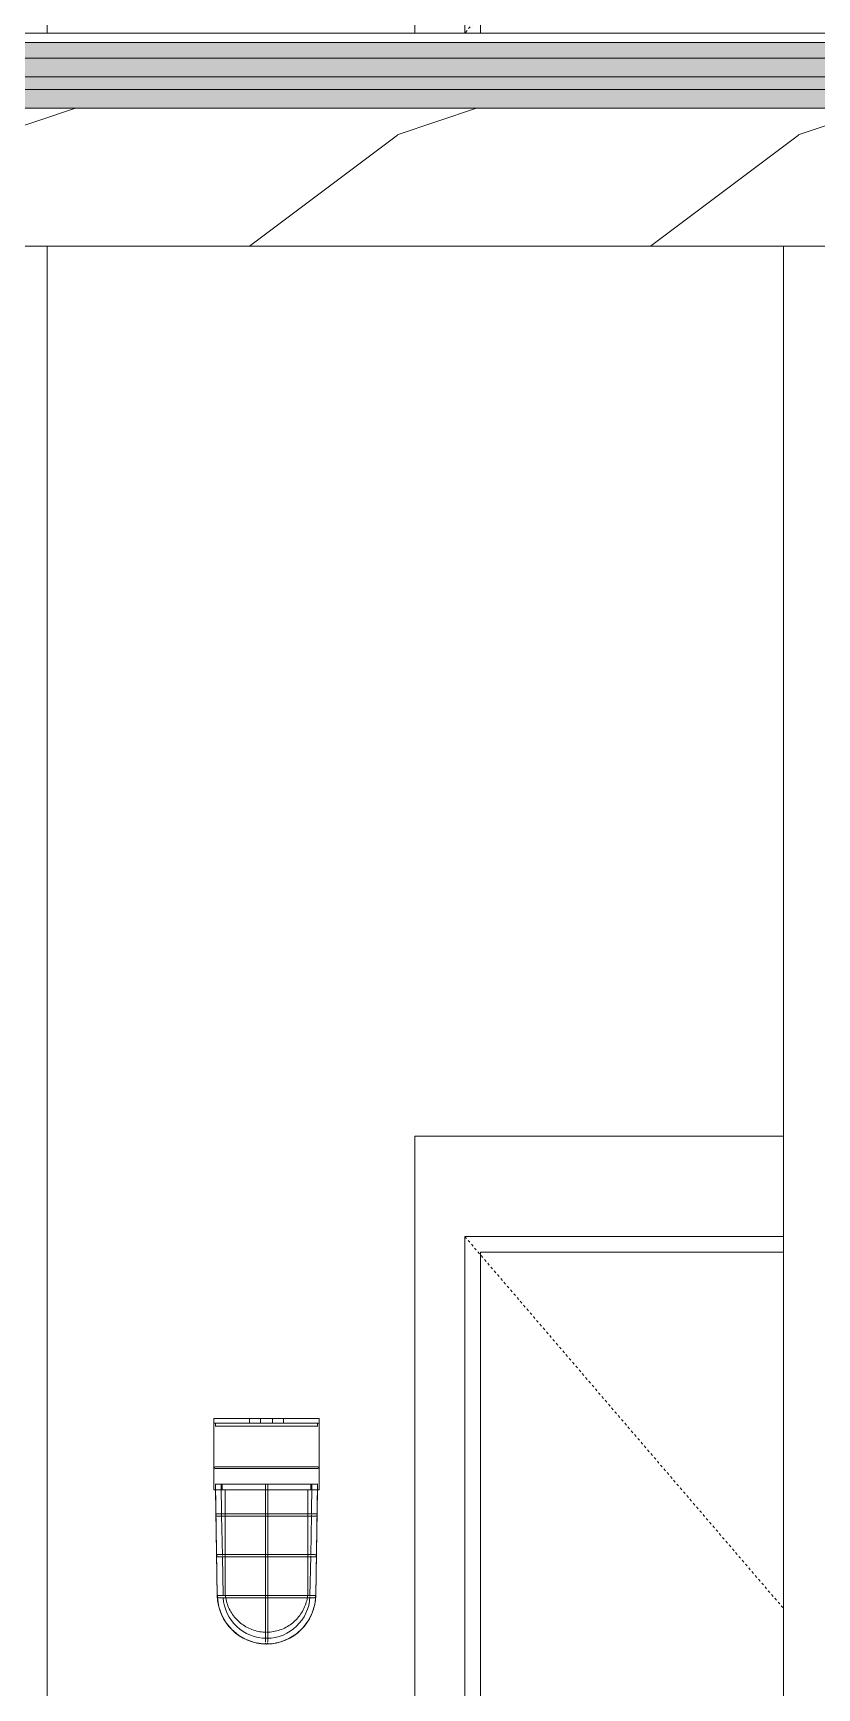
# Model space of a CAD drawing. Header units: inches. Extents: x 9661 to 15313, y -314 to 660.
# Drawn here: x 11688.2 to 11719.4, y 202 to 268 of the extents above; entities that cross this region are included whole.
import ezdxf

# ---------------------------------------------------------------- set-up
doc = ezdxf.new("R2010")
doc.units = ezdxf.units.IN
doc.header["$MEASUREMENT"] = 0
doc.linetypes.add('Dash 1_16_', pattern=[0.125, 0.0625, -0.0625])
doc.linetypes.add('Grid Line 1_2_', pattern=[0.875, 0.5, -0.125, 0.125, -0.125])
for name, color, linetype, lineweight in [('0-1', 7, 'Continuous', 5), ('0-3', 55, 'Continuous', 9), ('0-4', 7, 'Continuous', 9), ('A-DOOR-2', 7, 'Dash 1_16_', 9), ('A-DOOR-FRAM-3', 7, 'Continuous', 9), ('A-FLOR-3', 8, 'Continuous', 5), ('A-FLOR-8', 192, 'Continuous', 9), ('A-FLOR-LEVL-1', 51, 'Grid Line 1_2_', 9), ('A-FLOR-MCUT-1', 51, 'Continuous', 9), ('A-FLOR-PATT-1', 45, 'Continuous', 9), ('E-LITE-EQPM', 33, 'Continuous', 9), ('E-LITE-EQPM-1', 55, 'Continuous', 9), ('I-WALL-1', 55, 'Continuous', 9), ('S-BEAM-3', 55, 'Continuous', 9)]:
    doc.layers.add(name, color=color, linetype=linetype, lineweight=lineweight)
pattern_1 = [(0, (11008.554, 72), (0, 4.798), []), (315, (11008.554, 72), (4.798427, 0), [6.786, -6.786]), (45, (11008.554, 72), (4.798427, 0), [6.786, -6.786])]

# ---------------------------------------------------------------- blocks, each defined once
blk = doc.blocks.new('Lighting-Flood-Cooper-All-Pro-VT1730-LED - sconce-2283050-BUILDING SECTION - EAST_WEST - COURTYARD - LOOKING NORTH')
at = {"layer": 'E-LITE-EQPM'}
for p, q in [((11695.452, 212.562), (11695.452, 212.437)), ((11697.206, 212.562), (11697.296, 212.562)), ((11697.683, 212.562), (11697.773, 212.562)), ((11699.527, 212.437), (11699.527, 212.562)), ((11695.389, 212.437), (11695.389, 210.812)), ((11695.442, 212.437), (11697.489, 212.437)), ((11697.489, 212.437), (11699.537, 212.437)), ((11699.589, 210.812), (11699.589, 212.437)), ((11695.389, 210.75), (11695.389, 210.125)), ((11695.421, 210.812), (11695.421, 210.75)), ((11695.442, 210.812), (11697.489, 210.812)), ((11695.442, 210.75), (11697.489, 210.75)), ((11697.489, 210.812), (11699.537, 210.812)), ((11697.489, 210.75), (11699.537, 210.75)), ((11699.558, 210.75), (11699.558, 210.812)), ((11699.589, 210.125), (11699.589, 210.75)), ((11695.442, 210.125), (11697.489, 210.125)), ((11695.45, 210.125), (11695.527, 205.678)), ((11695.678, 210.125), (11695.7, 208.891)), ((11695.721, 210.125), (11695.721, 209.899)), ((11695.721, 209.899), (11697.444, 209.899)), ((11695.839, 209.899), (11695.839, 205.871)), ((11697.443, 210.126), (11697.443, 205.679)), ((11697.489, 210.125), (11699.537, 210.125)), ((11697.535, 209.899), (11699.258, 209.899)), ((11697.536, 205.679), (11697.536, 210.126)), ((11699.139, 205.871), (11699.139, 209.899)), ((11699.258, 209.899), (11699.258, 210.125)), ((11699.301, 210.125), (11699.279, 208.911)), ((11699.451, 205.678), (11699.529, 210.125)), ((11696.626, 208.94), (11695.636, 208.94)), ((11695.638, 208.846), (11695.916, 208.846)), ((11695.691, 208.94), (11695.798, 208.94)), ((11695.798, 208.846), (11695.693, 208.846)), ((11695.7, 208.874), (11695.728, 207.276)), ((11698.139, 208.846), (11699.294, 208.846)), ((11699.296, 208.94), (11699.063, 208.94)), ((11699.181, 208.94), (11699.287, 208.94)), ((11699.286, 208.846), (11699.181, 208.846)), ((11699.279, 208.894), (11699.251, 207.288)), ((11696.64, 207.315), (11695.665, 207.315)), ((11695.681, 207.315), (11695.75, 207.315)), ((11695.728, 207.247), (11695.756, 205.682)), ((11695.808, 207.315), (11695.842, 207.315)), ((11699.314, 207.315), (11699.025, 207.315)), ((11699.125, 207.315), (11699.166, 207.315)), ((11699.188, 207.315), (11699.298, 207.315)), ((11699.251, 207.259), (11699.223, 205.682)), ((11695.666, 207.221), (11695.954, 207.221)), ((11695.75, 207.221), (11695.683, 207.221)), ((11695.853, 207.221), (11695.813, 207.221)), ((11698.137, 207.221), (11699.312, 207.221)), ((11699.177, 207.221), (11699.137, 207.221)), ((11699.296, 207.221), (11699.188, 207.221)), ((11696.285, 205.69), (11695.693, 205.69)), ((11695.697, 205.596), (11696.654, 205.596)), ((11695.71, 205.69), (11695.819, 205.69)), ((11695.837, 205.596), (11695.749, 205.596)), ((11697.443, 205.595), (11697.443, 205.303)), ((11697.92, 205.596), (11698.325, 205.596)), ((11699.286, 205.69), (11698.325, 205.69)), ((11698.694, 205.596), (11699.282, 205.596)), ((11699.252, 205.596), (11699.155, 205.596)), ((11699.169, 205.69), (11699.269, 205.69)), ((11697.443, 203.991), (11697.443, 204.206)), ((11697.443, 204.206), (11697.443, 203.979)), ((11697.443, 203.979), (11697.443, 204.206)), ((11697.443, 203.844), (11697.443, 203.978)), ((11697.536, 203.979), (11697.536, 204.492)), ((11697.536, 204.206), (11697.536, 203.991)), ((11697.536, 204.206), (11697.536, 203.979)), ((11697.536, 203.978), (11697.536, 203.844))]:
    blk.add_line(p, q, dxfattribs=at)
at = {"layer": 'E-LITE-EQPM', "flags": 128}
for points in [[(11695.517, 208.846), (11695.516, 208.846), (11695.514, 208.846), (11695.512, 208.846), (11695.51, 208.846), (11695.508, 208.847), (11695.506, 208.847), (11695.504, 208.848), (11695.503, 208.848), (11695.501, 208.849), (11695.499, 208.85), (11695.497, 208.85), (11695.496, 208.851), (11695.494, 208.852), (11695.493, 208.853), (11695.491, 208.854), (11695.489, 208.855), (11695.488, 208.856), (11695.487, 208.858), (11695.485, 208.859), (11695.484, 208.86), (11695.483, 208.861), (11695.481, 208.863), (11695.48, 208.864), (11695.479, 208.866), (11695.478, 208.867), (11695.477, 208.869), (11695.476, 208.871), (11695.475, 208.872), (11695.474, 208.874), (11695.474, 208.876), (11695.473, 208.878), (11695.473, 208.879), (11695.472, 208.881), (11695.472, 208.883), (11695.471, 208.885), (11695.471, 208.887), (11695.471, 208.889), (11695.471, 208.89), (11695.471, 208.892), (11695.471, 208.894), (11695.471, 208.896), (11695.471, 208.898), (11695.471, 208.9), (11695.471, 208.902), (11695.472, 208.903), (11695.472, 208.905), (11695.473, 208.907), (11695.473, 208.909), (11695.474, 208.911), (11695.475, 208.912), (11695.476, 208.914), (11695.477, 208.916), (11695.477, 208.917), (11695.478, 208.919), (11695.48, 208.92), (11695.481, 208.922), (11695.482, 208.923), (11695.483, 208.925), (11695.484, 208.926), (11695.486, 208.927), (11695.487, 208.929), (11695.489, 208.93), (11695.49, 208.931), (11695.492, 208.932), (11695.493, 208.933), (11695.495, 208.934), (11695.497, 208.935), (11695.498, 208.936), (11695.5, 208.936), (11695.502, 208.937), (11695.504, 208.938), (11695.505, 208.938), (11695.507, 208.938), (11695.509, 208.939), (11695.511, 208.939), (11695.513, 208.939), (11695.515, 208.94), (11695.516, 208.94), (11695.517, 208.94)], [(11697.489, 208.94), (11697.411, 208.94), (11697.332, 208.94), (11697.253, 208.94), (11697.175, 208.94), (11697.098, 208.94), (11697.021, 208.94), (11696.944, 208.94), (11696.869, 208.94), (11696.795, 208.94), (11696.721, 208.94), (11696.649, 208.94), (11696.579, 208.94), (11696.51, 208.94), (11696.442, 208.94), (11696.376, 208.94), (11696.312, 208.94), (11696.249, 208.94), (11696.189, 208.94), (11696.131, 208.94), (11696.075, 208.94), (11696.021, 208.94), (11695.97, 208.94), (11695.921, 208.94), (11695.874, 208.94), (11695.83, 208.94), (11695.789, 208.94), (11695.75, 208.94), (11695.714, 208.94), (11695.681, 208.94), (11695.651, 208.94), (11695.624, 208.94), (11695.6, 208.94), (11695.579, 208.94), (11695.561, 208.94), (11695.546, 208.94), (11695.534, 208.94), (11695.526, 208.94), (11695.52, 208.94), (11695.518, 208.94), (11695.517, 208.94)], [(11695.517, 208.94), (11695.519, 208.94), (11695.524, 208.94), (11695.532, 208.94), (11695.543, 208.94), (11695.557, 208.94), (11695.574, 208.94), (11695.594, 208.94), (11695.618, 208.94)], [(11695.624, 208.846), (11695.6, 208.846), (11695.579, 208.846), (11695.561, 208.846), (11695.546, 208.846), (11695.534, 208.846), (11695.526, 208.846), (11695.52, 208.846), (11695.518, 208.846), (11695.517, 208.846)], [(11695.517, 208.846), (11695.519, 208.846), (11695.524, 208.846), (11695.532, 208.846), (11695.543, 208.846), (11695.557, 208.846), (11695.574, 208.846), (11695.594, 208.846), (11695.618, 208.846), (11695.644, 208.846), (11695.673, 208.846), (11695.705, 208.846), (11695.74, 208.846), (11695.778, 208.846), (11695.819, 208.846), (11695.862, 208.846), (11695.908, 208.846), (11695.956, 208.846), (11696.007, 208.846), (11696.06, 208.846), (11696.116, 208.846), (11696.173, 208.846), (11696.233, 208.846), (11696.295, 208.846), (11696.358, 208.846), (11696.424, 208.846), (11696.491, 208.846), (11696.56, 208.846), (11696.63, 208.846), (11696.702, 208.846), (11696.775, 208.846), (11696.849, 208.846), (11696.924, 208.846), (11697, 208.846), (11697.077, 208.846), (11697.154, 208.846), (11697.232, 208.846), (11697.311, 208.846), (11697.389, 208.846), (11697.468, 208.846), (11697.489, 208.846)], [(11695.705, 208.94), (11695.74, 208.94), (11695.778, 208.94), (11695.819, 208.94)], [(11695.83, 208.846), (11695.789, 208.846), (11695.75, 208.846), (11695.714, 208.846)], [(11699.461, 208.94), (11699.46, 208.94), (11699.455, 208.94), (11699.447, 208.94), (11699.436, 208.94), (11699.422, 208.94), (11699.405, 208.94), (11699.385, 208.94), (11699.361, 208.94), (11699.335, 208.94), (11699.306, 208.94), (11699.274, 208.94), (11699.239, 208.94), (11699.201, 208.94), (11699.16, 208.94), (11699.117, 208.94), (11699.071, 208.94), (11699.023, 208.94), (11698.972, 208.94), (11698.919, 208.94), (11698.863, 208.94), (11698.806, 208.94), (11698.746, 208.94), (11698.684, 208.94), (11698.62, 208.94), (11698.555, 208.94), (11698.488, 208.94), (11698.419, 208.94), (11698.349, 208.94), (11698.277, 208.94), (11698.204, 208.94), (11698.13, 208.94), (11698.055, 208.94), (11697.979, 208.94), (11697.902, 208.94), (11697.825, 208.94), (11697.747, 208.94), (11697.668, 208.94), (11697.59, 208.94), (11697.511, 208.94), (11697.489, 208.94)], [(11697.489, 208.846), (11697.568, 208.846), (11697.647, 208.846), (11697.725, 208.846), (11697.804, 208.846), (11697.881, 208.846), (11697.958, 208.846), (11698.034, 208.846), (11698.11, 208.846), (11698.184, 208.846), (11698.257, 208.846), (11698.329, 208.846), (11698.4, 208.846), (11698.469, 208.846), (11698.537, 208.846), (11698.603, 208.846), (11698.667, 208.846), (11698.729, 208.846), (11698.79, 208.846), (11698.848, 208.846), (11698.904, 208.846), (11698.958, 208.846), (11699.009, 208.846), (11699.058, 208.846), (11699.105, 208.846), (11699.149, 208.846), (11699.19, 208.846), (11699.229, 208.846), (11699.264, 208.846), (11699.297, 208.846), (11699.327, 208.846), (11699.354, 208.846), (11699.379, 208.846), (11699.4, 208.846), (11699.418, 208.846), (11699.433, 208.846), (11699.445, 208.846), (11699.453, 208.846), (11699.459, 208.846), (11699.461, 208.846), (11699.461, 208.846)], [(11699.149, 208.94), (11699.19, 208.94), (11699.229, 208.94), (11699.264, 208.94)], [(11699.274, 208.846), (11699.239, 208.846), (11699.201, 208.846), (11699.16, 208.846)], [(11699.354, 208.94), (11699.379, 208.94), (11699.4, 208.94), (11699.418, 208.94), (11699.433, 208.94), (11699.445, 208.94), (11699.453, 208.94), (11699.459, 208.94), (11699.461, 208.94), (11699.461, 208.94)], [(11699.461, 208.846), (11699.46, 208.846), (11699.455, 208.846), (11699.447, 208.846), (11699.436, 208.846), (11699.422, 208.846), (11699.405, 208.846), (11699.385, 208.846), (11699.361, 208.846)], [(11699.461, 208.94), (11699.463, 208.94), (11699.465, 208.939), (11699.467, 208.939), (11699.469, 208.939), (11699.471, 208.939), (11699.473, 208.938), (11699.474, 208.938), (11699.476, 208.937), (11699.478, 208.937), (11699.48, 208.936), (11699.481, 208.935), (11699.483, 208.934), (11699.485, 208.933), (11699.486, 208.932), (11699.488, 208.931), (11699.489, 208.93), (11699.491, 208.929), (11699.492, 208.928), (11699.494, 208.927), (11699.495, 208.925), (11699.496, 208.924), (11699.497, 208.923), (11699.499, 208.921), (11699.5, 208.92), (11699.501, 208.918), (11699.502, 208.916), (11699.503, 208.915), (11699.504, 208.913), (11699.504, 208.911), (11699.505, 208.91), (11699.506, 208.908), (11699.506, 208.906), (11699.507, 208.904), (11699.507, 208.903), (11699.508, 208.901), (11699.508, 208.899), (11699.508, 208.897), (11699.508, 208.895), (11699.508, 208.893), (11699.508, 208.891), (11699.508, 208.89), (11699.508, 208.888), (11699.508, 208.886), (11699.507, 208.884), (11699.507, 208.882), (11699.507, 208.88), (11699.506, 208.878), (11699.505, 208.877), (11699.505, 208.875), (11699.504, 208.873), (11699.503, 208.872), (11699.502, 208.87), (11699.501, 208.868), (11699.5, 208.867), (11699.499, 208.865), (11699.498, 208.864), (11699.497, 208.862), (11699.496, 208.861), (11699.494, 208.859), (11699.493, 208.858), (11699.492, 208.857), (11699.49, 208.856), (11699.489, 208.855), (11699.487, 208.854), (11699.486, 208.853), (11699.484, 208.852), (11699.482, 208.851), (11699.481, 208.85), (11699.479, 208.849), (11699.477, 208.849), (11699.475, 208.848), (11699.473, 208.847), (11699.472, 208.847), (11699.47, 208.847), (11699.468, 208.846), (11699.466, 208.846), (11699.464, 208.846), (11699.462, 208.846), (11699.461, 208.846)], [(11695.545, 207.221), (11695.543, 207.221), (11695.541, 207.221), (11695.54, 207.221), (11695.538, 207.221), (11695.536, 207.222), (11695.534, 207.222), (11695.532, 207.223), (11695.531, 207.223), (11695.529, 207.224), (11695.527, 207.225), (11695.525, 207.225), (11695.524, 207.226), (11695.522, 207.227), (11695.52, 207.228), (11695.519, 207.229), (11695.517, 207.23), (11695.516, 207.231), (11695.514, 207.233), (11695.513, 207.234), (11695.512, 207.235), (11695.51, 207.236), (11695.509, 207.238), (11695.508, 207.239), (11695.507, 207.241), (11695.506, 207.242), (11695.505, 207.244), (11695.504, 207.246), (11695.503, 207.247), (11695.502, 207.249), (11695.502, 207.251), (11695.501, 207.253), (11695.5, 207.254), (11695.5, 207.256), (11695.499, 207.258), (11695.499, 207.26), (11695.499, 207.262), (11695.499, 207.264), (11695.498, 207.265), (11695.498, 207.267), (11695.498, 207.269), (11695.498, 207.271), (11695.499, 207.273), (11695.499, 207.275), (11695.499, 207.277), (11695.5, 207.278), (11695.5, 207.28), (11695.501, 207.282), (11695.501, 207.284), (11695.502, 207.286), (11695.503, 207.287), (11695.503, 207.289), (11695.504, 207.291), (11695.505, 207.292), (11695.506, 207.294), (11695.507, 207.295), (11695.508, 207.297), (11695.51, 207.298), (11695.511, 207.3), (11695.512, 207.301), (11695.514, 207.302), (11695.515, 207.304), (11695.516, 207.305), (11695.518, 207.306), (11695.519, 207.307), (11695.521, 207.308), (11695.523, 207.309), (11695.524, 207.31), (11695.526, 207.311), (11695.528, 207.311), (11695.53, 207.312), (11695.531, 207.313), (11695.533, 207.313), (11695.535, 207.313), (11695.537, 207.314), (11695.539, 207.314), (11695.54, 207.314), (11695.542, 207.315), (11695.544, 207.315), (11695.545, 207.315)], [(11697.489, 207.315), (11697.412, 207.315), (11697.334, 207.315), (11697.257, 207.315), (11697.18, 207.315), (11697.103, 207.315), (11697.027, 207.315), (11696.952, 207.315), (11696.878, 207.315), (11696.805, 207.315), (11696.732, 207.315), (11696.661, 207.315), (11696.592, 207.315), (11696.523, 207.315), (11696.457, 207.315), (11696.392, 207.315), (11696.328, 207.315), (11696.267, 207.315), (11696.207, 207.315), (11696.15, 207.315), (11696.095, 207.315), (11696.042, 207.315), (11695.991, 207.315), (11695.943, 207.315), (11695.897, 207.315), (11695.853, 207.315), (11695.813, 207.315), (11695.775, 207.315), (11695.739, 207.315), (11695.707, 207.315), (11695.677, 207.315), (11695.651, 207.315), (11695.627, 207.315), (11695.606, 207.315), (11695.588, 207.315), (11695.574, 207.315), (11695.562, 207.315), (11695.553, 207.315), (11695.548, 207.315), (11695.545, 207.315), (11695.545, 207.315)], [(11695.545, 207.315), (11695.547, 207.315), (11695.551, 207.315), (11695.559, 207.315), (11695.57, 207.315), (11695.584, 207.315), (11695.601, 207.315), (11695.621, 207.315), (11695.644, 207.315)], [(11699.434, 207.315), (11699.432, 207.315), (11699.427, 207.315), (11699.42, 207.315), (11699.409, 207.315), (11699.395, 207.315), (11699.378, 207.315), (11699.358, 207.315), (11699.335, 207.315), (11699.309, 207.315), (11699.28, 207.315), (11699.248, 207.315), (11699.214, 207.315), (11699.177, 207.315), (11699.137, 207.315), (11699.094, 207.315), (11699.049, 207.315), (11699.001, 207.315), (11698.951, 207.315), (11698.899, 207.315), (11698.844, 207.315), (11698.787, 207.315), (11698.728, 207.315), (11698.667, 207.315), (11698.604, 207.315), (11698.54, 207.315), (11698.474, 207.315), (11698.406, 207.315), (11698.336, 207.315), (11698.266, 207.315), (11698.194, 207.315), (11698.121, 207.315), (11698.047, 207.315), (11697.972, 207.315), (11697.896, 207.315), (11697.82, 207.315), (11697.743, 207.315), (11697.666, 207.315), (11697.588, 207.315), (11697.51, 207.315), (11697.489, 207.315)], [(11699.328, 207.315), (11699.352, 207.315), (11699.373, 207.315), (11699.391, 207.315), (11699.405, 207.315), (11699.417, 207.315), (11699.426, 207.315), (11699.431, 207.315), (11699.433, 207.315), (11699.434, 207.315)], [(11699.434, 207.315), (11699.435, 207.315), (11699.437, 207.314), (11699.439, 207.314), (11699.441, 207.314), (11699.443, 207.314), (11699.445, 207.313), (11699.447, 207.313), (11699.448, 207.312), (11699.45, 207.312), (11699.452, 207.311), (11699.454, 207.31), (11699.455, 207.309), (11699.457, 207.308), (11699.458, 207.307), (11699.46, 207.306), (11699.462, 207.305), (11699.463, 207.304), (11699.464, 207.303), (11699.466, 207.302), (11699.467, 207.3), (11699.468, 207.299), (11699.47, 207.298), (11699.471, 207.296), (11699.472, 207.295), (11699.473, 207.293), (11699.474, 207.291), (11699.475, 207.29), (11699.476, 207.288), (11699.477, 207.286), (11699.477, 207.285), (11699.478, 207.283), (11699.478, 207.281), (11699.479, 207.279), (11699.479, 207.278), (11699.48, 207.276), (11699.48, 207.274), (11699.48, 207.272), (11699.48, 207.27), (11699.48, 207.268), (11699.48, 207.266), (11699.48, 207.265), (11699.48, 207.263), (11699.48, 207.261), (11699.48, 207.259), (11699.479, 207.257), (11699.479, 207.255), (11699.478, 207.253), (11699.478, 207.252), (11699.477, 207.25), (11699.476, 207.248), (11699.475, 207.247), (11699.474, 207.245), (11699.474, 207.243), (11699.473, 207.242), (11699.471, 207.24), (11699.47, 207.239), (11699.469, 207.237), (11699.468, 207.236), (11699.467, 207.234), (11699.465, 207.233), (11699.464, 207.232), (11699.462, 207.231), (11699.461, 207.23), (11699.459, 207.229), (11699.458, 207.228), (11699.456, 207.227), (11699.454, 207.226), (11699.453, 207.225), (11699.451, 207.224), (11699.449, 207.224), (11699.447, 207.223), (11699.446, 207.222), (11699.444, 207.222), (11699.442, 207.222), (11699.44, 207.221), (11699.438, 207.221), (11699.436, 207.221), (11699.435, 207.221), (11699.434, 207.221)], [(11695.651, 207.221), (11695.627, 207.221), (11695.606, 207.221), (11695.588, 207.221), (11695.574, 207.221), (11695.562, 207.221), (11695.553, 207.221), (11695.548, 207.221), (11695.545, 207.221), (11695.545, 207.221)], [(11695.545, 207.221), (11695.547, 207.221), (11695.551, 207.221), (11695.559, 207.221), (11695.57, 207.221), (11695.584, 207.221), (11695.601, 207.221), (11695.621, 207.221), (11695.644, 207.221), (11695.67, 207.221), (11695.699, 207.221), (11695.73, 207.221), (11695.765, 207.221), (11695.802, 207.221), (11695.842, 207.221), (11695.885, 207.221), (11695.93, 207.221), (11695.978, 207.221), (11696.028, 207.221), (11696.08, 207.221), (11696.135, 207.221), (11696.192, 207.221), (11696.251, 207.221), (11696.312, 207.221), (11696.374, 207.221), (11696.439, 207.221), (11696.505, 207.221), (11696.573, 207.221), (11696.642, 207.221), (11696.713, 207.221), (11696.785, 207.221), (11696.858, 207.221), (11696.932, 207.221), (11697.007, 207.221), (11697.083, 207.221), (11697.159, 207.221), (11697.236, 207.221), (11697.313, 207.221), (11697.391, 207.221), (11697.468, 207.221), (11697.489, 207.221)], [(11697.489, 207.221), (11697.567, 207.221), (11697.645, 207.221), (11697.722, 207.221), (11697.799, 207.221), (11697.876, 207.221), (11697.952, 207.221), (11698.027, 207.221), (11698.101, 207.221), (11698.174, 207.221), (11698.246, 207.221), (11698.317, 207.221), (11698.387, 207.221), (11698.455, 207.221), (11698.522, 207.221), (11698.587, 207.221), (11698.65, 207.221), (11698.712, 207.221), (11698.771, 207.221), (11698.829, 207.221), (11698.884, 207.221), (11698.937, 207.221), (11698.988, 207.221), (11699.036, 207.221), (11699.082, 207.221), (11699.125, 207.221), (11699.166, 207.221), (11699.204, 207.221), (11699.239, 207.221), (11699.272, 207.221), (11699.301, 207.221), (11699.328, 207.221), (11699.352, 207.221), (11699.373, 207.221), (11699.391, 207.221), (11699.405, 207.221), (11699.417, 207.221), (11699.426, 207.221), (11699.431, 207.221), (11699.433, 207.221), (11699.434, 207.221)], [(11699.434, 207.221), (11699.432, 207.221), (11699.427, 207.221), (11699.42, 207.221), (11699.409, 207.221), (11699.395, 207.221), (11699.378, 207.221), (11699.358, 207.221), (11699.335, 207.221)], [(11699.451, 205.678), (11699.414, 205.328), (11699.314, 204.99), (11699.155, 204.675), (11698.942, 204.394), (11698.683, 204.155), (11698.385, 203.967), (11698.058, 203.835), (11697.713, 203.763), (11697.361, 203.755), (11697.013, 203.809), (11696.68, 203.925), (11696.373, 204.099), (11696.102, 204.325), (11695.876, 204.595), (11695.703, 204.902), (11695.586, 205.234), (11695.527, 205.678)], [(11695.576, 205.596), (11695.574, 205.596), (11695.572, 205.596), (11695.57, 205.596), (11695.568, 205.596), (11695.567, 205.597), (11695.565, 205.597), (11695.563, 205.598), (11695.561, 205.598), (11695.559, 205.599), (11695.558, 205.6), (11695.556, 205.6), (11695.554, 205.601), (11695.553, 205.602), (11695.551, 205.603), (11695.549, 205.604), (11695.548, 205.605), (11695.546, 205.606), (11695.545, 205.608), (11695.544, 205.609), (11695.542, 205.61), (11695.541, 205.611), (11695.54, 205.613), (11695.539, 205.614), (11695.537, 205.616), (11695.536, 205.617), (11695.535, 205.619), (11695.535, 205.621), (11695.534, 205.622), (11695.533, 205.624), (11695.532, 205.626), (11695.532, 205.628), (11695.531, 205.629), (11695.53, 205.631), (11695.53, 205.633), (11695.53, 205.635), (11695.529, 205.637), (11695.529, 205.639), (11695.529, 205.64), (11695.529, 205.642), (11695.529, 205.644), (11695.529, 205.646), (11695.529, 205.648), (11695.53, 205.65), (11695.53, 205.652), (11695.53, 205.653), (11695.531, 205.655), (11695.531, 205.657), (11695.532, 205.659), (11695.533, 205.661), (11695.533, 205.662), (11695.534, 205.664), (11695.535, 205.666), (11695.536, 205.667), (11695.537, 205.669), (11695.538, 205.67), (11695.539, 205.672), (11695.54, 205.673), (11695.542, 205.675), (11695.543, 205.676), (11695.544, 205.677), (11695.546, 205.679), (11695.547, 205.68), (11695.549, 205.681), (11695.55, 205.682), (11695.552, 205.683), (11695.553, 205.684), (11695.555, 205.685), (11695.557, 205.686), (11695.558, 205.686), (11695.56, 205.687), (11695.562, 205.688), (11695.564, 205.688), (11695.566, 205.688), (11695.567, 205.689), (11695.569, 205.689), (11695.571, 205.689), (11695.573, 205.69), (11695.575, 205.69), (11695.576, 205.69)], [(11697.489, 205.69), (11697.413, 205.69), (11697.336, 205.69), (11697.26, 205.69), (11697.185, 205.69), (11697.109, 205.69), (11697.035, 205.69), (11696.961, 205.69), (11696.887, 205.69), (11696.815, 205.69), (11696.744, 205.69), (11696.674, 205.69), (11696.606, 205.69), (11696.539, 205.69), (11696.473, 205.69), (11696.409, 205.69), (11696.347, 205.69), (11696.286, 205.69), (11696.228, 205.69), (11696.171, 205.69), (11696.117, 205.69), (11696.065, 205.69), (11696.015, 205.69), (11695.967, 205.69), (11695.922, 205.69), (11695.879, 205.69), (11695.839, 205.69), (11695.802, 205.69), (11695.767, 205.69), (11695.735, 205.69), (11695.706, 205.69), (11695.68, 205.69), (11695.656, 205.69), (11695.636, 205.69), (11695.618, 205.69), (11695.604, 205.69), (11695.592, 205.69), (11695.584, 205.69), (11695.578, 205.69), (11695.576, 205.69), (11695.576, 205.69)], [(11695.576, 205.69), (11695.577, 205.69), (11695.582, 205.69), (11695.59, 205.69), (11695.6, 205.69), (11695.614, 205.69), (11695.631, 205.69), (11695.65, 205.69), (11695.673, 205.69)], [(11695.68, 205.596), (11695.656, 205.596), (11695.636, 205.596), (11695.618, 205.596), (11695.604, 205.596), (11695.592, 205.596), (11695.584, 205.596), (11695.578, 205.596), (11695.576, 205.596), (11695.576, 205.596)], [(11695.576, 205.596), (11695.577, 205.596), (11695.582, 205.596), (11695.59, 205.596), (11695.6, 205.596), (11695.614, 205.596), (11695.631, 205.596), (11695.65, 205.596), (11695.673, 205.596), (11695.699, 205.596), (11695.727, 205.596), (11695.758, 205.596), (11695.792, 205.596), (11695.829, 205.596), (11695.868, 205.596), (11695.91, 205.596), (11695.955, 205.596), (11696.002, 205.596), (11696.051, 205.596), (11696.102, 205.596), (11696.156, 205.596), (11696.212, 205.596), (11696.27, 205.596), (11696.33, 205.596), (11696.392, 205.596), (11696.456, 205.596), (11696.521, 205.596), (11696.588, 205.596), (11696.656, 205.596), (11696.725, 205.596), (11696.796, 205.596), (11696.868, 205.596), (11696.941, 205.596), (11697.015, 205.596), (11697.089, 205.596), (11697.164, 205.596), (11697.24, 205.596), (11697.316, 205.596), (11697.392, 205.596), (11697.469, 205.596), (11697.489, 205.596)], [(11695.758, 205.69), (11695.792, 205.69), (11695.829, 205.69), (11695.868, 205.69)], [(11695.879, 205.596), (11695.839, 205.596), (11695.802, 205.596), (11695.767, 205.596)], [(11697.476, 204.221), (11697.423, 204.222), (11697.358, 204.226), (11697.292, 204.233), (11697.227, 204.242), (11697.162, 204.254), (11697.097, 204.268), (11697.033, 204.285), (11696.97, 204.305), (11696.908, 204.327), (11696.847, 204.351), (11696.787, 204.378), (11696.727, 204.408), (11696.67, 204.439), (11696.613, 204.473), (11696.558, 204.509), (11696.504, 204.548), (11696.452, 204.588), (11696.401, 204.631), (11696.353, 204.675), (11696.306, 204.722), (11696.261, 204.77), (11696.218, 204.82), (11696.177, 204.871), (11696.138, 204.925), (11696.101, 204.98), (11696.066, 205.036), (11696.034, 205.093), (11696.004, 205.152), (11695.977, 205.212), (11695.952, 205.273), (11695.929, 205.335), (11695.909, 205.398), (11695.891, 205.462), (11695.876, 205.526), (11695.863, 205.591), (11695.853, 205.656), (11695.846, 205.721), (11695.842, 205.787), (11695.839, 205.853), (11695.839, 205.871)], [(11697.443, 205.679), (11697.443, 204.86), (11697.443, 204.206), (11697.443, 203.844)], [(11699.403, 205.69), (11699.401, 205.69), (11699.397, 205.69), (11699.389, 205.69), (11699.378, 205.69), (11699.365, 205.69), (11699.348, 205.69), (11699.328, 205.69), (11699.306, 205.69), (11699.28, 205.69), (11699.252, 205.69), (11699.221, 205.69), (11699.187, 205.69), (11699.15, 205.69), (11699.111, 205.69), (11699.069, 205.69), (11699.024, 205.69), (11698.977, 205.69), (11698.928, 205.69), (11698.876, 205.69), (11698.823, 205.69), (11698.767, 205.69), (11698.709, 205.69), (11698.649, 205.69), (11698.587, 205.69), (11698.523, 205.69), (11698.458, 205.69), (11698.391, 205.69), (11698.323, 205.69), (11698.254, 205.69), (11698.183, 205.69), (11698.111, 205.69), (11698.038, 205.69), (11697.964, 205.69), (11697.89, 205.69), (11697.815, 205.69), (11697.739, 205.69), (11697.663, 205.69), (11697.587, 205.69), (11697.51, 205.69), (11697.489, 205.69)], [(11697.489, 205.596), (11697.566, 205.596), (11697.642, 205.596), (11697.718, 205.596), (11697.794, 205.596), (11697.87, 205.596), (11697.944, 205.596), (11698.018, 205.596), (11698.091, 205.596), (11698.163, 205.596), (11698.235, 205.596), (11698.304, 205.596), (11698.373, 205.596), (11698.44, 205.596), (11698.506, 205.596), (11698.57, 205.596), (11698.632, 205.596), (11698.693, 205.596), (11698.751, 205.596), (11698.808, 205.596), (11698.862, 205.596), (11698.914, 205.596), (11698.964, 205.596), (11699.012, 205.596), (11699.057, 205.596), (11699.1, 205.596), (11699.14, 205.596), (11699.177, 205.596), (11699.212, 205.596), (11699.244, 205.596), (11699.273, 205.596), (11699.299, 205.596), (11699.323, 205.596), (11699.343, 205.596), (11699.361, 205.596), (11699.375, 205.596), (11699.387, 205.596), (11699.395, 205.596), (11699.4, 205.596), (11699.403, 205.596), (11699.403, 205.596)], [(11699.139, 205.871), (11699.138, 205.805), (11699.134, 205.739), (11699.128, 205.674), (11699.118, 205.608), (11699.107, 205.543), (11699.092, 205.479), (11699.075, 205.415), (11699.056, 205.352), (11699.034, 205.29), (11699.009, 205.229), (11698.982, 205.168), (11698.953, 205.109), (11698.921, 205.051), (11698.887, 204.995), (11698.851, 204.939), (11698.813, 204.886), (11698.772, 204.834), (11698.73, 204.783), (11698.685, 204.734), (11698.639, 204.687), (11698.591, 204.642), (11698.541, 204.599), (11698.489, 204.558), (11698.436, 204.519), (11698.381, 204.483), (11698.325, 204.448), (11698.267, 204.416), (11698.208, 204.386), (11698.148, 204.358), (11698.087, 204.333), (11698.025, 204.311), (11697.962, 204.29), (11697.899, 204.273), (11697.835, 204.258), (11697.77, 204.245), (11697.705, 204.235), (11697.639, 204.228), (11697.573, 204.223), (11697.507, 204.221)], [(11697.536, 203.844), (11697.536, 204.206), (11697.536, 204.86), (11697.536, 205.679)], [(11699.187, 205.596), (11699.15, 205.596), (11699.111, 205.596)], [(11699.14, 205.69), (11699.177, 205.69), (11699.212, 205.69)], [(11699.299, 205.69), (11699.323, 205.69), (11699.343, 205.69), (11699.361, 205.69), (11699.375, 205.69), (11699.387, 205.69), (11699.395, 205.69), (11699.4, 205.69), (11699.403, 205.69), (11699.403, 205.69)], [(11699.403, 205.596), (11699.401, 205.596), (11699.397, 205.596), (11699.389, 205.596), (11699.378, 205.596), (11699.365, 205.596), (11699.348, 205.596), (11699.328, 205.596), (11699.306, 205.596)], [(11699.403, 205.69), (11699.405, 205.69), (11699.407, 205.689), (11699.409, 205.689), (11699.41, 205.689), (11699.412, 205.689), (11699.414, 205.688), (11699.416, 205.688), (11699.418, 205.687), (11699.419, 205.687), (11699.421, 205.686), (11699.423, 205.685), (11699.425, 205.684), (11699.426, 205.683), (11699.428, 205.682), (11699.429, 205.681), (11699.431, 205.68), (11699.432, 205.679), (11699.434, 205.678), (11699.435, 205.677), (11699.437, 205.675), (11699.438, 205.674), (11699.439, 205.673), (11699.44, 205.671), (11699.441, 205.67), (11699.442, 205.668), (11699.443, 205.666), (11699.444, 205.665), (11699.445, 205.663), (11699.446, 205.661), (11699.447, 205.66), (11699.447, 205.658), (11699.448, 205.656), (11699.448, 205.654), (11699.449, 205.653), (11699.449, 205.651), (11699.449, 205.649), (11699.45, 205.647), (11699.45, 205.645), (11699.45, 205.643), (11699.45, 205.641), (11699.45, 205.64), (11699.45, 205.638), (11699.449, 205.636), (11699.449, 205.634), (11699.449, 205.632), (11699.448, 205.63), (11699.448, 205.628), (11699.447, 205.627), (11699.446, 205.625), (11699.446, 205.623), (11699.445, 205.622), (11699.444, 205.62), (11699.443, 205.618), (11699.442, 205.617), (11699.441, 205.615), (11699.44, 205.614), (11699.438, 205.612), (11699.437, 205.611), (11699.436, 205.609), (11699.435, 205.608), (11699.433, 205.607), (11699.432, 205.606), (11699.43, 205.605), (11699.429, 205.604), (11699.427, 205.603), (11699.425, 205.602), (11699.424, 205.601), (11699.422, 205.6), (11699.42, 205.599), (11699.419, 205.599), (11699.417, 205.598), (11699.415, 205.597), (11699.413, 205.597), (11699.411, 205.597), (11699.41, 205.596), (11699.408, 205.596), (11699.406, 205.596), (11699.404, 205.596), (11699.403, 205.596)], [(11697.443, 203.797), (11697.443, 203.79), (11697.445, 203.783), (11697.447, 203.777), (11697.451, 203.771), (11697.455, 203.766), (11697.46, 203.761), (11697.465, 203.757), (11697.477, 203.752), (11697.487, 203.75), (11697.497, 203.751), (11697.505, 203.753), (11697.512, 203.756), (11697.522, 203.764), (11697.528, 203.771), (11697.532, 203.777), (11697.535, 203.787), (11697.536, 203.797)]]:
    blk.add_lwpolyline(points, dxfattribs=at)
at = {"layer": 'E-LITE-EQPM'}
blk.add_arc((11697.489, 205.713), 1.734, 183.43453, 357.16953, dxfattribs=at)
at = {"layer": 'E-LITE-EQPM-1'}
for p, q in [((11699.589, 212.75), (11695.389, 212.75)), ((11695.389, 212.75), (11695.389, 209.899)), ((11695.389, 212.75), (11695.389, 212.562)), ((11695.389, 212.75), (11696.806, 212.75)), ((11696.806, 212.562), (11695.389, 212.562)), ((11696.806, 212.75), (11697.169, 212.75)), ((11696.806, 212.75), (11696.806, 212.562)), ((11697.169, 212.562), (11696.806, 212.562)), ((11697.169, 212.75), (11697.248, 212.75)), ((11697.248, 212.562), (11697.169, 212.562)), ((11697.248, 212.75), (11697.214, 212.75)), ((11697.302, 212.75), (11697.248, 212.75)), ((11697.248, 212.75), (11697.731, 212.75)), ((11697.248, 212.75), (11697.248, 212.562)), ((11697.248, 212.75), (11697.248, 212.562)), ((11697.731, 212.562), (11697.248, 212.562)), ((11697.731, 212.75), (11697.677, 212.75)), ((11697.765, 212.75), (11697.731, 212.75)), ((11697.731, 212.75), (11697.81, 212.75)), ((11697.731, 212.75), (11697.731, 212.562)), ((11697.731, 212.75), (11697.731, 212.562)), ((11697.81, 212.562), (11697.731, 212.562)), ((11697.81, 212.75), (11698.173, 212.75)), ((11698.173, 212.562), (11697.81, 212.562)), ((11698.173, 212.75), (11699.589, 212.75)), ((11698.173, 212.562), (11698.173, 212.75)), ((11699.589, 212.562), (11698.173, 212.562)), ((11699.589, 209.899), (11699.589, 212.75)), ((11699.589, 212.562), (11699.589, 212.75)), ((11695.389, 209.899), (11699.589, 209.899)), ((11695.454, 209.899), (11695.527, 205.678)), ((11699.525, 209.899), (11699.451, 205.678))]:
    blk.add_line(p, q, dxfattribs=at)
blk.add_arc((11697.489, 205.712), 1.962, 181, 359, dxfattribs=at)
blk = doc.blocks.new('HOLLOW METAL - UNIT DOOR-2191978-BUILDING SECTION - EAST_WEST - COURTYARD - LOOKING NORTH')
at = {"layer": 'A-DOOR-2'}
blk.add_line((11718.114, 282.831), (11705.402, 268), dxfattribs=at)
at = {"layer": 'A-DOOR-FRAM-3'}
for p, q in [((11703.402, 356), (11703.402, 268)), ((11705.402, 268), (11705.402, 352)), ((11706.027, 268), (11706.027, 351.375))]:
    blk.add_line(p, q, dxfattribs=at)
blk = doc.blocks.new('HOLLOW METAL - UNIT DOOR-V13-BUILDING SECTION - EAST_WEST - COURTYARD - LOOKING NORTH')
at = {"layer": 'A-DOOR-2'}
blk.add_line((11705.402, 220), (11718.082, 205.207), dxfattribs=at)
at = {"layer": 'A-DOOR-FRAM-3'}
for p, q in [((11718.114, 224), (11703.402, 224)), ((11703.402, 224), (11703.402, 136)), ((11705.402, 220), (11718.114, 220)), ((11705.402, 136), (11705.402, 220)), ((11706.027, 219.375), (11718.114, 219.375)), ((11706.027, 136), (11706.027, 219.375))]:
    blk.add_line(p, q, dxfattribs=at)
blk = doc.blocks.new('CTR - 1st Phase - Common Walls_rvt-1-BUILDING SECTION - EAST_WEST - COURTYARD - LOOKING NORTH')
at = {"layer": 'I-WALL-1'}
for p, q in [((11688.739, 372.875), (11688.739, 268)), ((11688.739, 259.5), (11688.739, 136)), ((11718.114, 259.5), (11718.114, 136))]:
    blk.add_line(p, q, dxfattribs=at)
at = {"layer": '0-4'}
for name in ['HOLLOW METAL - UNIT DOOR-2191978-BUILDING SECTION - EAST_WEST - COURTYARD - LOOKING NORTH', 'HOLLOW METAL - UNIT DOOR-V13-BUILDING SECTION - EAST_WEST - COURTYARD - LOOKING NORTH', 'Lighting-Flood-Cooper-All-Pro-VT1730-LED - sconce-2283050-BUILDING SECTION - EAST_WEST - COURTYARD - LOOKING NORTH']:
    blk.add_blockref(name, (0, 0), dxfattribs=at)
blk = doc.blocks.new('LVL-Laminated Veneer Lumber - 4X6 S_ PINE - NO_ 1-V23-BUILDING SECTION - EAST_WEST - COURTYARD - LOOKING NORTH')
at = {"layer": 'S-BEAM-3'}
h = blk.add_hatch(dxfattribs=at)
h.set_pattern_fill('FP_15', color=256, style=0, pattern_type=2)
h.set_pattern_definition([(216.87, (11014.952, 87.994), (47.980943, 31.987086), [7.997, -71.971]), (206.565, (11024.548, 83.196), (-15.993714, -15.99413), [17.881, -17.881]), (198.435, (11024.548, 75.199), (-31.98674, -15.99388), [10.115, -40.461])])
h.paths.add_polyline_path([(11718.114, 259.5), (11736.114, 259.5), (11736.114, 265), (11647.864, 265), (11647.864, 259.5), (11714.645, 259.5)], flags=0)
blk.add_line((11736.114, 259.5), (11647.864, 259.5), dxfattribs=at)
blk = doc.blocks.new('CTR - 1st Phase - Structure_rvt-1-BUILDING SECTION - EAST_WEST - COURTYARD - LOOKING NORTH')
at = {"layer": '0-3'}
blk.add_blockref('LVL-Laminated Veneer Lumber - 4X6 S_ PINE - NO_ 1-V23-BUILDING SECTION - EAST_WEST - COURTYARD - LOOKING NORTH', (0, 0), dxfattribs=at)

msp = doc.modelspace()

# ---------------------------------------------------------------- hatches: boundary and pattern name
at = {"layer": 'A-FLOR-3'}
h = msp.add_hatch(color=256, dxfattribs=at)
h.paths.add_polyline_path([(11688.7394, 265.75), (11737.2394, 265.75), (11737.2394, 266.25), (11646.7394, 266.25), (11646.7394, 265.75), (11688.47118, 265.75)], flags=0)
h.paths.add_polyline_path([(10452.0394, 265.75), (10452.0394, 266.25), (10362.7394, 266.25), (10362.7394, 265.75), (10451.44972, 265.75)], flags=0)
at = {"layer": 'A-FLOR-PATT-1'}
h = msp.add_hatch(dxfattribs=at)
h.set_pattern_fill('FP_4', color=256, style=0, pattern_type=2)
h.set_pattern_definition(pattern_1)
h.paths.add_polyline_path([(11737.2394, 267), (11737.2394, 267.625), (11646.7394, 267.625), (11646.7394, 267), (11736.17348, 267)], flags=0)
h.paths.add_polyline_path([(10450.9144, 267), (10452.0394, 267), (10452.0394, 267.625), (10362.7394, 267.61671), (10362.7394, 267), (10450.85819, 267)], flags=0)
h = msp.add_hatch(dxfattribs=at)
h.set_pattern_fill('FP_3', color=256, style=0, pattern_type=2)
h.set_pattern_definition([(0, (11008.554, 72), (15.36, 3.84), [1.267, -10.253, 1.267, -10.253, -61.44]), (0, (11008.554, 72), (15.36, 3.84), [-23.04, 1.267, -21.773, 1.267, -10.253, -26.88]), (0, (11008.554, 72), (15.36, 3.84), [-57.6, 1.267, -6.413, 1.267, -17.933]), (120, (11014.314, 73.92), (-11.005538, 11.38215), [1.267, -10.253, 1.267, -10.253, -61.44]), (120, (11014.314, 73.92), (-11.005538, 11.38215), [-23.04, 1.267, -21.773, 1.267, -10.253, -26.88]), (120, (11014.314, 73.92), (-11.005538, 11.38215), [-57.6, 1.267, -6.413, 1.267, -17.933]), (240, (11016.234, 81.6), (-4.354462, -15.22215), [1.267, -10.253, 1.267, -10.253, -61.44]), (240, (11016.234, 81.6), (-4.354462, -15.22215), [-23.04, 1.267, -21.773, 1.267, -10.253, -26.88]), (240, (11016.234, 81.6), (-4.354462, -15.22215), [-57.6, 1.267, -6.413, 1.267, -17.933])])
h.paths.add_polyline_path([(11737.2394, 266.25), (11737.2394, 267), (11646.7394, 267), (11646.7394, 266.25), (11736.17348, 266.25)], flags=0)
h.paths.add_polyline_path([(10450.81604, 266.25), (10452.0394, 266.25), (10452.0394, 267), (10362.7394, 267), (10362.72762, 266.875), (10361.5394, 266.875), (10361.5394, 266.75), (10362.7394, 266.75), (10362.7394, 266.25), (10422.94261, 266.25)], flags=0)
h = msp.add_hatch(dxfattribs=at)
h.set_pattern_fill('FP_4', color=256, style=0, pattern_type=2)
h.set_pattern_definition(pattern_1)
h.paths.add_polyline_path([(11737.2394, 265), (11737.2394, 265.75), (11646.7394, 265.75), (11646.7394, 265), (11736.17348, 265)], flags=0)
h.paths.add_polyline_path([(10410.06425, 265), (10452.0394, 265), (10452.0394, 265.75), (10362.7394, 265.75), (10362.7394, 265), (10409.5644, 265)], flags=0)

# ---------------------------------------------------------------- linework, layer by layer
at = {"layer": 'A-FLOR-8'}
for p, q in [((11737.2394, 268), (11256.2644, 268)), ((11646.7394, 265), (11737.2394, 265))]:
    msp.add_line(p, q, dxfattribs=at)
at = {"layer": 'A-FLOR-LEVL-1'}
msp.add_line((9660.52836, 268), (12376.05907, 268), dxfattribs=at)
at = {"layer": 'A-FLOR-MCUT-1'}
for p, q in [((11737.2394, 267.625), (11256.2644, 267.625)), ((11737.2394, 267), (11646.7394, 267)), ((11737.2394, 266.25), (11646.7394, 266.25)), ((11737.2394, 265.75), (11646.7394, 265.75))]:
    msp.add_line(p, q, dxfattribs=at)

# ---------------------------------------------------------------- block references
at = {"layer": '0-1'}
for name in ['CTR - 1st Phase - Structure_rvt-1-BUILDING SECTION - EAST_WEST - COURTYARD - LOOKING NORTH', 'CTR - 1st Phase - Common Walls_rvt-1-BUILDING SECTION - EAST_WEST - COURTYARD - LOOKING NORTH']:
    msp.add_blockref(name, (0, 0), dxfattribs=at)

doc.saveas('drawing.dxf')
